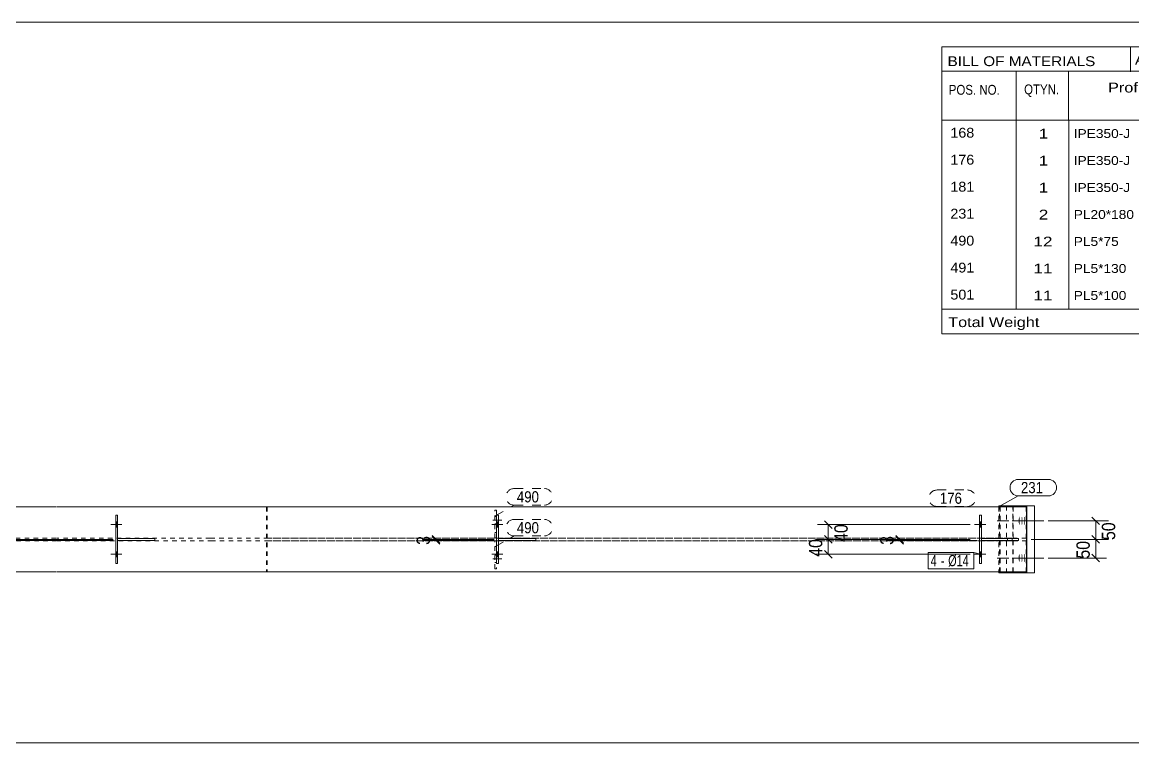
# Model space of a CAD drawing. Header units: millimetres. Extents: x 2 to 825, y 1 to 579.
# Drawn here: x 433.7 to 682.8, y 417.4 to 579 of the extents above; entities that cross this region are included whole.
import ezdxf

# ---------------------------------------------------------------- set-up
doc = ezdxf.new("R2010")
doc.units = ezdxf.units.MM
for name, pattern in [('XKITLINE00', [0]), ('XKITLINE01', [4, 1, -1, 1, -1]), ('XKITLINE02', [4, 2, -2])]:
    doc.linetypes.add(name, pattern=pattern)
for name, color, linetype, lineweight in [('Bolt', 3, 'Continuous', 0), ('BoltMark', 7, 'Continuous', 0), ('Dimensions', 7, 'Continuous', 0), ('DrawingSheet', 5, 'Continuous', 0), ('OtherObjectType', 7, 'Continuous', 0), ('Part', 2, 'Continuous', 0), ('PartMark', 7, 'Continuous', 0)]:
    doc.layers.add(name, color=color, linetype=linetype, lineweight=lineweight)
doc.styles.add('ARIAL', font='ARIAL.TTF')
doc.styles.add('ARIAL_NARROW', font='ARIALN.TTF')

# ---------------------------------------------------------------- blocks, each defined once
blk = doc.blocks.new('*A80')
at = {"layer": 'Bolt'}
for points in [[(657.42, 467.14), (657.42, 467.1), (657.42, 467.05), (657.42, 467.01), (657.42, 466.96), (657.42, 466.92), (657.41, 466.88), (657.41, 466.84), (657.41, 466.79), (657.41, 466.75), (657.41, 466.72), (657.4, 466.68), (657.4, 466.64), (657.4, 466.61), (657.39, 466.57), (657.39, 466.54), (657.39, 466.51), (657.38, 466.48), (657.38, 466.45), (657.38, 466.42), (657.37, 466.4), (657.37, 466.38), (657.36, 466.36), (657.36, 466.34), (657.36, 466.32), (657.35, 466.31), (657.35, 466.3), (657.34, 466.29), (657.34, 466.28), (657.33, 466.27), (657.33, 466.27), (657.32, 466.27), (657.32, 466.27), (657.31, 466.27), (657.31, 466.28), (657.3, 466.29), (657.3, 466.3), (657.3, 466.31), (657.29, 466.32), (657.29, 466.34), (657.28, 466.36), (657.28, 466.38), (657.27, 466.4), (657.27, 466.42), (657.27, 466.45), (657.26, 466.48), (657.26, 466.51), (657.26, 466.54), (657.25, 466.57), (657.25, 466.61), (657.25, 466.64), (657.24, 466.68), (657.24, 466.72), (657.24, 466.75), (657.24, 466.79), (657.23, 466.84), (657.23, 466.88), (657.23, 466.92), (657.23, 466.96), (657.23, 467.01), (657.23, 467.05), (657.23, 467.1), (657.23, 467.14), (657.23, 467.19), (657.23, 467.23), (657.23, 467.28), (657.23, 467.32), (657.23, 467.37), (657.23, 467.41), (657.23, 467.45), (657.23, 467.5), (657.23, 467.54), (657.24, 467.58), (657.24, 467.62), (657.24, 467.66), (657.24, 467.7), (657.25, 467.73), (657.25, 467.77), (657.25, 467.8), (657.26, 467.83), (657.26, 467.87), (657.26, 467.9), (657.27, 467.92), (657.27, 467.95), (657.27, 467.97), (657.28, 468), (657.28, 468.02), (657.29, 468.03), (657.29, 468.05), (657.3, 468.06), (657.3, 468.08), (657.3, 468.09), (657.31, 468.09), (657.31, 468.1), (657.32, 468.1), (657.32, 468.1), (657.33, 468.1), (657.33, 468.1), (657.34, 468.09), (657.34, 468.09), (657.35, 468.08), (657.35, 468.06), (657.36, 468.05), (657.36, 468.03), (657.36, 468.02), (657.37, 468), (657.37, 467.97), (657.38, 467.95), (657.38, 467.92), (657.38, 467.9), (657.39, 467.87), (657.39, 467.83), (657.39, 467.8), (657.4, 467.77), (657.4, 467.73), (657.4, 467.7), (657.41, 467.66), (657.41, 467.62), (657.41, 467.58), (657.41, 467.54), (657.41, 467.5), (657.42, 467.45), (657.42, 467.41), (657.42, 467.37), (657.42, 467.32), (657.42, 467.28), (657.42, 467.23), (657.42, 467.19)], [(658.03, 467.14), (658.03, 467.1), (658.03, 467.05), (658.03, 467.01), (658.03, 466.96), (658.03, 466.92), (658.03, 466.88), (658.02, 466.84), (658.02, 466.79), (658.02, 466.75), (658.02, 466.72), (658.02, 466.68), (658.01, 466.64), (658.01, 466.61), (658.01, 466.57), (658, 466.54), (658, 466.51), (658, 466.48), (657.99, 466.45), (657.99, 466.42), (657.98, 466.4), (657.98, 466.38), (657.98, 466.36), (657.97, 466.34), (657.97, 466.32), (657.96, 466.31), (657.96, 466.3), (657.95, 466.29), (657.95, 466.28), (657.94, 466.27), (657.94, 466.27), (657.94, 466.27), (657.93, 466.27), (657.93, 466.27), (657.92, 466.28), (657.92, 466.29), (657.91, 466.3), (657.91, 466.31), (657.9, 466.32), (657.9, 466.34), (657.89, 466.36), (657.89, 466.38), (657.89, 466.4), (657.88, 466.42), (657.88, 466.45), (657.87, 466.48), (657.87, 466.51), (657.87, 466.54), (657.86, 466.57), (657.86, 466.61), (657.86, 466.64), (657.86, 466.68), (657.85, 466.72), (657.85, 466.75), (657.85, 466.79), (657.85, 466.84), (657.84, 466.88), (657.84, 466.92), (657.84, 466.96), (657.84, 467.01), (657.84, 467.05), (657.84, 467.1), (657.84, 467.14), (657.84, 467.19), (657.84, 467.23), (657.84, 467.28), (657.84, 467.32), (657.84, 467.37), (657.84, 467.41), (657.84, 467.45), (657.84, 467.5), (657.85, 467.54), (657.85, 467.58), (657.85, 467.62), (657.85, 467.66), (657.86, 467.7), (657.86, 467.73), (657.86, 467.77), (657.86, 467.8), (657.87, 467.83), (657.87, 467.87), (657.87, 467.9), (657.88, 467.92), (657.88, 467.95), (657.89, 467.97), (657.89, 468), (657.89, 468.02), (657.9, 468.03), (657.9, 468.05), (657.91, 468.06), (657.91, 468.08), (657.92, 468.09), (657.92, 468.09), (657.93, 468.1), (657.93, 468.1), (657.94, 468.1), (657.94, 468.1), (657.94, 468.1), (657.95, 468.09), (657.95, 468.09), (657.96, 468.08), (657.96, 468.06), (657.97, 468.05), (657.97, 468.03), (657.98, 468.02), (657.98, 468), (657.98, 467.97), (657.99, 467.95), (657.99, 467.92), (658, 467.9), (658, 467.87), (658, 467.83), (658.01, 467.8), (658.01, 467.77), (658.01, 467.73), (658.02, 467.7), (658.02, 467.66), (658.02, 467.62), (658.02, 467.58), (658.02, 467.54), (658.03, 467.5), (658.03, 467.45), (658.03, 467.41), (658.03, 467.37), (658.03, 467.32), (658.03, 467.28), (658.03, 467.23), (658.03, 467.19)], [(658.64, 467.14), (658.64, 467.1), (658.64, 467.05), (658.64, 467.01), (658.64, 466.96), (658.64, 466.92), (658.64, 466.88), (658.64, 466.84), (658.63, 466.79), (658.63, 466.75), (658.63, 466.72), (658.63, 466.68), (658.62, 466.64), (658.62, 466.61), (658.62, 466.57), (658.62, 466.54), (658.61, 466.51), (658.61, 466.48), (658.6, 466.45), (658.6, 466.42), (658.6, 466.4), (658.59, 466.38), (658.59, 466.36), (658.58, 466.34), (658.58, 466.32), (658.58, 466.31), (658.57, 466.3), (658.57, 466.29), (658.56, 466.28), (658.56, 466.27), (658.55, 466.27), (658.55, 466.27), (658.54, 466.27), (658.54, 466.27), (658.53, 466.28), (658.53, 466.29), (658.52, 466.3), (658.52, 466.31), (658.51, 466.32), (658.51, 466.34), (658.51, 466.36), (658.5, 466.38), (658.5, 466.4), (658.49, 466.42), (658.49, 466.45), (658.49, 466.48), (658.48, 466.51), (658.48, 466.54), (658.48, 466.57), (658.47, 466.61), (658.47, 466.64), (658.47, 466.68), (658.46, 466.72), (658.46, 466.75), (658.46, 466.79), (658.46, 466.84), (658.46, 466.88), (658.46, 466.92), (658.45, 466.96), (658.45, 467.01), (658.45, 467.05), (658.45, 467.1), (658.45, 467.14), (658.45, 467.19), (658.45, 467.23), (658.45, 467.28), (658.45, 467.32), (658.45, 467.37), (658.45, 467.41), (658.46, 467.45), (658.46, 467.5), (658.46, 467.54), (658.46, 467.58), (658.46, 467.62), (658.46, 467.66), (658.47, 467.7), (658.47, 467.73), (658.47, 467.77), (658.48, 467.8), (658.48, 467.83), (658.48, 467.87), (658.49, 467.9), (658.49, 467.92), (658.49, 467.95), (658.5, 467.97), (658.5, 468), (658.51, 468.02), (658.51, 468.03), (658.51, 468.05), (658.52, 468.06), (658.52, 468.08), (658.53, 468.09), (658.53, 468.09), (658.54, 468.1), (658.54, 468.1), (658.55, 468.1), (658.55, 468.1), (658.56, 468.1), (658.56, 468.09), (658.57, 468.09), (658.57, 468.08), (658.58, 468.06), (658.58, 468.05), (658.58, 468.03), (658.59, 468.02), (658.59, 468), (658.6, 467.97), (658.6, 467.95), (658.6, 467.92), (658.61, 467.9), (658.61, 467.87), (658.62, 467.83), (658.62, 467.8), (658.62, 467.77), (658.62, 467.73), (658.63, 467.7), (658.63, 467.66), (658.63, 467.62), (658.63, 467.58), (658.64, 467.54), (658.64, 467.5), (658.64, 467.45), (658.64, 467.41), (658.64, 467.37), (658.64, 467.32), (658.64, 467.28), (658.64, 467.23), (658.64, 467.19)], [(657.42, 458.81), (657.42, 458.76), (657.42, 458.72), (657.42, 458.67), (657.42, 458.63), (657.42, 458.59), (657.41, 458.54), (657.41, 458.5), (657.41, 458.46), (657.41, 458.42), (657.41, 458.38), (657.4, 458.34), (657.4, 458.31), (657.4, 458.27), (657.39, 458.24), (657.39, 458.21), (657.39, 458.17), (657.38, 458.14), (657.38, 458.12), (657.38, 458.09), (657.37, 458.07), (657.37, 458.04), (657.36, 458.02), (657.36, 458.01), (657.36, 457.99), (657.35, 457.98), (657.35, 457.96), (657.34, 457.95), (657.34, 457.95), (657.33, 457.94), (657.33, 457.94), (657.32, 457.94), (657.32, 457.94), (657.31, 457.94), (657.31, 457.95), (657.3, 457.95), (657.3, 457.96), (657.3, 457.98), (657.29, 457.99), (657.29, 458.01), (657.28, 458.02), (657.28, 458.04), (657.27, 458.07), (657.27, 458.09), (657.27, 458.12), (657.26, 458.14), (657.26, 458.17), (657.26, 458.21), (657.25, 458.24), (657.25, 458.27), (657.25, 458.31), (657.24, 458.34), (657.24, 458.38), (657.24, 458.42), (657.24, 458.46), (657.23, 458.5), (657.23, 458.54), (657.23, 458.59), (657.23, 458.63), (657.23, 458.67), (657.23, 458.72), (657.23, 458.76), (657.23, 458.81), (657.23, 458.85), (657.23, 458.9), (657.23, 458.94), (657.23, 458.99), (657.23, 459.03), (657.23, 459.08), (657.23, 459.12), (657.23, 459.16), (657.23, 459.2), (657.24, 459.25), (657.24, 459.29), (657.24, 459.32), (657.24, 459.36), (657.25, 459.4), (657.25, 459.43), (657.25, 459.47), (657.26, 459.5), (657.26, 459.53), (657.26, 459.56), (657.27, 459.59), (657.27, 459.62), (657.27, 459.64), (657.28, 459.66), (657.28, 459.68), (657.29, 459.7), (657.29, 459.72), (657.3, 459.73), (657.3, 459.74), (657.3, 459.75), (657.31, 459.76), (657.31, 459.77), (657.32, 459.77), (657.32, 459.77), (657.33, 459.77), (657.33, 459.77), (657.34, 459.76), (657.34, 459.75), (657.35, 459.74), (657.35, 459.73), (657.36, 459.72), (657.36, 459.7), (657.36, 459.68), (657.37, 459.66), (657.37, 459.64), (657.38, 459.62), (657.38, 459.59), (657.38, 459.56), (657.39, 459.53), (657.39, 459.5), (657.39, 459.47), (657.4, 459.43), (657.4, 459.4), (657.4, 459.36), (657.41, 459.32), (657.41, 459.29), (657.41, 459.25), (657.41, 459.2), (657.41, 459.16), (657.42, 459.12), (657.42, 459.08), (657.42, 459.03), (657.42, 458.99), (657.42, 458.94), (657.42, 458.9), (657.42, 458.85)], [(658.03, 458.81), (658.03, 458.76), (658.03, 458.72), (658.03, 458.67), (658.03, 458.63), (658.03, 458.59), (658.03, 458.54), (658.02, 458.5), (658.02, 458.46), (658.02, 458.42), (658.02, 458.38), (658.02, 458.34), (658.01, 458.31), (658.01, 458.27), (658.01, 458.24), (658, 458.21), (658, 458.17), (658, 458.14), (657.99, 458.12), (657.99, 458.09), (657.98, 458.07), (657.98, 458.04), (657.98, 458.02), (657.97, 458.01), (657.97, 457.99), (657.96, 457.98), (657.96, 457.96), (657.95, 457.95), (657.95, 457.95), (657.94, 457.94), (657.94, 457.94), (657.94, 457.94), (657.93, 457.94), (657.93, 457.94), (657.92, 457.95), (657.92, 457.95), (657.91, 457.96), (657.91, 457.98), (657.9, 457.99), (657.9, 458.01), (657.89, 458.02), (657.89, 458.04), (657.89, 458.07), (657.88, 458.09), (657.88, 458.12), (657.87, 458.14), (657.87, 458.17), (657.87, 458.21), (657.86, 458.24), (657.86, 458.27), (657.86, 458.31), (657.86, 458.34), (657.85, 458.38), (657.85, 458.42), (657.85, 458.46), (657.85, 458.5), (657.84, 458.54), (657.84, 458.59), (657.84, 458.63), (657.84, 458.67), (657.84, 458.72), (657.84, 458.76), (657.84, 458.81), (657.84, 458.85), (657.84, 458.9), (657.84, 458.94), (657.84, 458.99), (657.84, 459.03), (657.84, 459.08), (657.84, 459.12), (657.84, 459.16), (657.85, 459.2), (657.85, 459.25), (657.85, 459.29), (657.85, 459.32), (657.86, 459.36), (657.86, 459.4), (657.86, 459.43), (657.86, 459.47), (657.87, 459.5), (657.87, 459.53), (657.87, 459.56), (657.88, 459.59), (657.88, 459.62), (657.89, 459.64), (657.89, 459.66), (657.89, 459.68), (657.9, 459.7), (657.9, 459.72), (657.91, 459.73), (657.91, 459.74), (657.92, 459.75), (657.92, 459.76), (657.93, 459.77), (657.93, 459.77), (657.94, 459.77), (657.94, 459.77), (657.94, 459.77), (657.95, 459.76), (657.95, 459.75), (657.96, 459.74), (657.96, 459.73), (657.97, 459.72), (657.97, 459.7), (657.98, 459.68), (657.98, 459.66), (657.98, 459.64), (657.99, 459.62), (657.99, 459.59), (658, 459.56), (658, 459.53), (658, 459.5), (658.01, 459.47), (658.01, 459.43), (658.01, 459.4), (658.02, 459.36), (658.02, 459.32), (658.02, 459.29), (658.02, 459.25), (658.02, 459.2), (658.03, 459.16), (658.03, 459.12), (658.03, 459.08), (658.03, 459.03), (658.03, 458.99), (658.03, 458.94), (658.03, 458.9), (658.03, 458.85)], [(658.64, 458.81), (658.64, 458.76), (658.64, 458.72), (658.64, 458.67), (658.64, 458.63), (658.64, 458.59), (658.64, 458.54), (658.64, 458.5), (658.63, 458.46), (658.63, 458.42), (658.63, 458.38), (658.63, 458.34), (658.62, 458.31), (658.62, 458.27), (658.62, 458.24), (658.62, 458.21), (658.61, 458.17), (658.61, 458.14), (658.6, 458.12), (658.6, 458.09), (658.6, 458.07), (658.59, 458.04), (658.59, 458.02), (658.58, 458.01), (658.58, 457.99), (658.58, 457.98), (658.57, 457.96), (658.57, 457.95), (658.56, 457.95), (658.56, 457.94), (658.55, 457.94), (658.55, 457.94), (658.54, 457.94), (658.54, 457.94), (658.53, 457.95), (658.53, 457.95), (658.52, 457.96), (658.52, 457.98), (658.51, 457.99), (658.51, 458.01), (658.51, 458.02), (658.5, 458.04), (658.5, 458.07), (658.49, 458.09), (658.49, 458.12), (658.49, 458.14), (658.48, 458.17), (658.48, 458.21), (658.48, 458.24), (658.47, 458.27), (658.47, 458.31), (658.47, 458.34), (658.46, 458.38), (658.46, 458.42), (658.46, 458.46), (658.46, 458.5), (658.46, 458.54), (658.46, 458.59), (658.45, 458.63), (658.45, 458.67), (658.45, 458.72), (658.45, 458.76), (658.45, 458.81), (658.45, 458.85), (658.45, 458.9), (658.45, 458.94), (658.45, 458.99), (658.45, 459.03), (658.45, 459.08), (658.46, 459.12), (658.46, 459.16), (658.46, 459.2), (658.46, 459.25), (658.46, 459.29), (658.46, 459.32), (658.47, 459.36), (658.47, 459.4), (658.47, 459.43), (658.48, 459.47), (658.48, 459.5), (658.48, 459.53), (658.49, 459.56), (658.49, 459.59), (658.49, 459.62), (658.5, 459.64), (658.5, 459.66), (658.51, 459.68), (658.51, 459.7), (658.51, 459.72), (658.52, 459.73), (658.52, 459.74), (658.53, 459.75), (658.53, 459.76), (658.54, 459.77), (658.54, 459.77), (658.55, 459.77), (658.55, 459.77), (658.56, 459.77), (658.56, 459.76), (658.57, 459.75), (658.57, 459.74), (658.58, 459.73), (658.58, 459.72), (658.58, 459.7), (658.59, 459.68), (658.59, 459.66), (658.6, 459.64), (658.6, 459.62), (658.6, 459.59), (658.61, 459.56), (658.61, 459.53), (658.62, 459.5), (658.62, 459.47), (658.62, 459.43), (658.62, 459.4), (658.63, 459.36), (658.63, 459.32), (658.63, 459.29), (658.63, 459.25), (658.64, 459.2), (658.64, 459.16), (658.64, 459.12), (658.64, 459.08), (658.64, 459.03), (658.64, 458.99), (658.64, 458.94), (658.64, 458.9), (658.64, 458.85)]]:
    blk.add_hatch(color=3, dxfattribs=at).paths.add_polyline_path(points, flags=17)
at = {"layer": 'Bolt', "color": 3, "linetype": 'XKITLINE02', "lineweight": 0}
for p, q in [((657.75, 467.19), (652.36, 467.19)), ((658.36, 467.19), (652.97, 467.19)), ((658.97, 467.19), (653.58, 467.19)), ((657.75, 458.85), (652.36, 458.85)), ((658.36, 458.85), (652.97, 458.85)), ((658.97, 458.85), (653.58, 458.85))]:
    blk.add_line(p, q, dxfattribs=at)
at = {"layer": 'Bolt', "color": 3, "linetype": 'XKITLINE00', "lineweight": 0}
for p, q in [((661.59, 467.19), (656.2, 467.19)), ((662.2, 467.19), (656.82, 467.19)), ((662.82, 467.19), (657.43, 467.19)), ((661.59, 458.85), (656.2, 458.85)), ((662.2, 458.85), (656.82, 458.85)), ((662.82, 458.85), (657.43, 458.85))]:
    blk.add_line(p, q, dxfattribs=at)
blk = doc.blocks.new('*A82')
at = {"layer": 'Part', "color": 2, "linetype": 'XKITLINE00', "lineweight": 0}
for p, q in [((441.25, 470.31), (406.41, 470.31)), ((475.91, 470.31), (441.35, 470.31)), ((658.98, 470.31), (476.01, 470.31)), ((658.98, 455.73), (658.98, 470.31)), ((441.25, 455.73), (406.41, 455.73)), ((475.91, 455.73), (441.35, 455.73)), ((658.98, 455.73), (476.01, 455.73))]:
    blk.add_line(p, q, dxfattribs=at)
at = {"layer": 'Part', "color": 7, "linetype": 'XKITLINE01', "lineweight": 0}
for p, q in [((655.91, 455.73), (655.91, 470.31)), ((656, 470.31), (656, 463.31)), ((658.89, 463.31), (658.89, 470.31)), ((441.25, 463.31), (406.41, 463.31)), ((406.41, 462.73), (441.25, 462.73)), ((475.91, 463.31), (441.35, 463.31)), ((441.35, 462.73), (475.91, 462.73)), ((658.89, 463.31), (476.01, 463.31)), ((476.01, 462.73), (658.89, 462.73)), ((656, 455.73), (656, 462.73)), ((658.89, 455.73), (658.89, 462.73))]:
    blk.add_line(p, q, dxfattribs=at)
blk = doc.blocks.new('*A99')
at = {"layer": 'Part', "color": 2, "linetype": 'XKITLINE00', "lineweight": 0}
for p, q in [((540.11, 457.6), (540.11, 468.44)), ((540.11, 468.44), (540.53, 468.44)), ((540.53, 468.44), (540.53, 457.6)), ((540.53, 457.6), (540.11, 457.6))]:
    blk.add_line(p, q, dxfattribs=at)
blk = doc.blocks.new('*A100')
at = {"layer": 'Part', "color": 2, "linetype": 'XKITLINE00', "lineweight": 0}
for p, q in [((540.53, 463.23), (548.86, 463.23)), ((548.86, 462.81), (540.53, 462.81)), ((548.86, 462.81), (548.86, 463.23))]:
    blk.add_line(p, q, dxfattribs=at)
at = {"layer": 'Part', "color": 7, "linetype": 'XKITLINE01', "lineweight": 0}
blk.add_line((540.53, 462.81), (540.53, 463.23), dxfattribs=at)
blk.add_line((540.53, 462.81), (540.53, 463.23), dxfattribs=at)
blk = doc.blocks.new('*A101')
at = {"layer": 'Part', "color": 2, "linetype": 'XKITLINE00', "lineweight": 0}
for p, q in [((454.66, 457.6), (454.66, 468.44)), ((454.66, 468.44), (455.08, 468.44)), ((455.08, 468.44), (455.08, 457.6)), ((455.08, 457.6), (454.66, 457.6))]:
    blk.add_line(p, q, dxfattribs=at)
blk = doc.blocks.new('*A102')
at = {"layer": 'Part', "color": 2, "linetype": 'XKITLINE00', "lineweight": 0}
for p, q in [((455.08, 463.23), (463.41, 463.23)), ((463.41, 462.81), (455.08, 462.81)), ((463.41, 462.81), (463.41, 463.23))]:
    blk.add_line(p, q, dxfattribs=at)
at = {"layer": 'Part', "color": 7, "linetype": 'XKITLINE01', "lineweight": 0}
blk.add_line((455.08, 462.81), (455.08, 463.23), dxfattribs=at)
blk.add_line((455.08, 462.81), (455.08, 463.23), dxfattribs=at)
blk = doc.blocks.new('*A105')
at = {"layer": 'Part', "color": 2, "linetype": 'XKITLINE00', "lineweight": 0}
for p, q in [((648.44, 457.6), (648.44, 468.44)), ((648.44, 468.44), (648.86, 468.44)), ((648.86, 468.44), (648.86, 457.6)), ((648.86, 457.6), (648.44, 457.6))]:
    blk.add_line(p, q, dxfattribs=at)
blk = doc.blocks.new('*A106')
at = {"layer": 'Part', "color": 2, "linetype": 'XKITLINE00', "lineweight": 0}
for p, q in [((648.86, 463.23), (657.19, 463.23)), ((657.19, 462.81), (648.86, 462.81)), ((657.19, 462.81), (657.19, 463.23))]:
    blk.add_line(p, q, dxfattribs=at)
at = {"layer": 'Part', "color": 7, "linetype": 'XKITLINE01', "lineweight": 0}
blk.add_line((648.86, 462.81), (648.86, 463.23), dxfattribs=at)
blk.add_line((648.86, 462.81), (648.86, 463.23), dxfattribs=at)
blk = doc.blocks.new('*A107')
at = {"layer": 'Part', "color": 7, "linetype": 'XKITLINE01', "lineweight": 0}
for p, q in [((539.69, 463.35), (539.69, 469.6)), ((539.69, 469.6), (540.11, 469.6)), ((540.11, 469.6), (540.11, 463.35)), ((539.69, 464.6), (540.11, 464.6)), ((540.11, 463.35), (539.69, 463.35))]:
    blk.add_line(p, q, dxfattribs=at)
blk = doc.blocks.new('*A108')
at = {"layer": 'Part', "color": 7, "linetype": 'XKITLINE01', "lineweight": 0}
for p, q in [((539.69, 456.44), (539.69, 462.69)), ((539.69, 462.69), (540.11, 462.69)), ((539.69, 461.44), (540.11, 461.44)), ((540.11, 462.69), (540.11, 456.44)), ((540.11, 456.44), (539.69, 456.44))]:
    blk.add_line(p, q, dxfattribs=at)
blk = doc.blocks.new('*A117')
at = {"layer": 'Part', "color": 2, "linetype": 'XKITLINE00', "lineweight": 0}
for p, q in [((652.78, 470.52), (652.78, 470.31)), ((659.07, 470.52), (652.78, 470.52)), ((659.07, 455.52), (659.07, 470.52)), ((659.07, 470.52), (660.73, 470.52)), ((660.73, 470.52), (660.73, 455.52)), ((652.78, 455.52), (652.78, 455.73)), ((660.73, 455.52), (652.78, 455.52))]:
    blk.add_line(p, q, dxfattribs=at)
at = {"layer": 'Part', "color": 7, "linetype": 'XKITLINE01', "lineweight": 0}
for p, q in [((652.78, 470.31), (652.78, 455.73)), ((654.44, 455.52), (654.44, 470.52))]:
    blk.add_line(p, q, dxfattribs=at)
blk = doc.blocks.new('*A118')
at = {"layer": 'Part', "color": 7, "linetype": 'XKITLINE01', "lineweight": 0}
for p, q in [((488.51, 470.31), (653.03, 470.31)), ((488.51, 470.31), (488.51, 455.73)), ((488.66, 470.31), (488.66, 455.73)), ((652.94, 455.73), (652.94, 470.31)), ((653.03, 470.31), (653.03, 463.31)), ((488.66, 463.31), (655.78, 463.31)), ((655.78, 462.73), (488.66, 462.73)), ((653.03, 462.73), (653.03, 455.73)), ((654.69, 462.73), (654.69, 463.31)), ((655.78, 463.31), (655.78, 462.73)), ((653.03, 455.73), (488.51, 455.73))]:
    blk.add_line(p, q, dxfattribs=at)
blk = doc.blocks.new('*A130')
at = {"layer": 'Bolt'}
for points in [[(540.11, 466.94), (540.53, 466.94), (540.53, 465.77), (540.11, 465.77)], [(540.11, 466.94), (540.53, 466.94), (540.53, 465.77), (540.11, 465.77)], [(540.11, 460.27), (540.53, 460.27), (540.53, 459.1), (540.11, 459.1)], [(540.11, 460.27), (540.53, 460.27), (540.53, 459.1), (540.11, 459.1)]]:
    blk.add_hatch(color=3, dxfattribs=at).paths.add_polyline_path(points, flags=17)
at = {"layer": 'Bolt', "color": 3, "linetype": 'XKITLINE00', "lineweight": 0}
for p, q in [((541.49, 466.35), (538.99, 466.35)), ((541.49, 466.35), (538.99, 466.35)), ((540.53, 466.94), (540.11, 466.94)), ((540.53, 466.94), (540.11, 466.94)), ((540.53, 465.77), (540.11, 465.77)), ((540.53, 465.77), (540.11, 465.77)), ((541.49, 459.69), (538.99, 459.69)), ((541.49, 459.69), (538.99, 459.69)), ((540.53, 460.27), (540.11, 460.27)), ((540.53, 460.27), (540.11, 460.27)), ((540.53, 459.1), (540.11, 459.1)), ((540.53, 459.1), (540.11, 459.1))]:
    blk.add_line(p, q, dxfattribs=at)
blk = doc.blocks.new('*A131')
at = {"layer": 'Bolt'}
for points in [[(454.66, 466.94), (455.08, 466.94), (455.08, 465.77), (454.66, 465.77)], [(454.66, 466.94), (455.08, 466.94), (455.08, 465.77), (454.66, 465.77)], [(454.66, 460.27), (455.08, 460.27), (455.08, 459.1), (454.66, 459.1)], [(454.66, 460.27), (455.08, 460.27), (455.08, 459.1), (454.66, 459.1)]]:
    blk.add_hatch(color=3, dxfattribs=at).paths.add_polyline_path(points, flags=17)
at = {"layer": 'Bolt', "color": 3, "linetype": 'XKITLINE00', "lineweight": 0}
for p, q in [((456.05, 466.35), (453.55, 466.35)), ((456.05, 466.35), (453.55, 466.35)), ((455.08, 466.94), (454.66, 466.94)), ((455.08, 466.94), (454.66, 466.94)), ((455.08, 465.77), (454.66, 465.77)), ((455.08, 465.77), (454.66, 465.77)), ((456.05, 459.69), (453.55, 459.69)), ((456.05, 459.69), (453.55, 459.69)), ((455.08, 460.27), (454.66, 460.27)), ((455.08, 460.27), (454.66, 460.27)), ((455.08, 459.1), (454.66, 459.1)), ((455.08, 459.1), (454.66, 459.1))]:
    blk.add_line(p, q, dxfattribs=at)
blk = doc.blocks.new('*A133')
at = {"layer": 'Bolt'}
for points in [[(648.44, 466.94), (648.86, 466.94), (648.86, 465.77), (648.44, 465.77)], [(648.44, 466.94), (648.86, 466.94), (648.86, 465.77), (648.44, 465.77)], [(648.44, 460.27), (648.86, 460.27), (648.86, 459.1), (648.44, 459.1)], [(648.44, 460.27), (648.86, 460.27), (648.86, 459.1), (648.44, 459.1)]]:
    blk.add_hatch(color=3, dxfattribs=at).paths.add_polyline_path(points, flags=17)
at = {"layer": 'Bolt', "color": 3, "linetype": 'XKITLINE00', "lineweight": 0}
for p, q in [((649.83, 466.35), (647.33, 466.35)), ((649.83, 466.35), (647.33, 466.35)), ((648.86, 466.94), (648.44, 466.94)), ((648.86, 466.94), (648.44, 466.94)), ((648.86, 465.77), (648.44, 465.77)), ((648.86, 465.77), (648.44, 465.77)), ((649.83, 459.69), (647.33, 459.69)), ((649.83, 459.69), (647.33, 459.69)), ((648.86, 460.27), (648.44, 460.27)), ((648.86, 460.27), (648.44, 460.27)), ((648.86, 459.1), (648.44, 459.1)), ((648.86, 459.1), (648.44, 459.1))]:
    blk.add_line(p, q, dxfattribs=at)
blk = doc.blocks.new('*A134')
at = {"layer": 'Bolt', "color": 3, "linetype": 'XKITLINE02', "lineweight": 0}
for p, q in [((541.24, 467.35), (538.74, 467.35)), ((540.11, 468.17), (539.69, 468.17)), ((540.11, 466.53), (539.69, 466.53))]:
    blk.add_line(p, q, dxfattribs=at)
blk = doc.blocks.new('*A135')
at = {"layer": 'Bolt', "color": 3, "linetype": 'XKITLINE02', "lineweight": 0}
for p, q in [((541.24, 458.69), (538.74, 458.69)), ((540.11, 459.51), (539.69, 459.51)), ((540.11, 457.87), (539.69, 457.87))]:
    blk.add_line(p, q, dxfattribs=at)
blk = doc.blocks.new('*A176')
at = {"layer": 'DrawingSheet', "color": 5, "linetype": 'XKITLINE00', "lineweight": 0}
blk.add_line((825, 579), (5, 579), dxfattribs=at)
blk = doc.blocks.new('*A182')
at = {"layer": 'OtherObjectType', "color": 7, "linetype": 'XKITLINE00', "lineweight": 0}
for p, q in [((639.98, 573.5), (815.98, 573.5)), ((639.98, 573.5), (639.98, 562.5)), ((682.26, 573.42), (682.26, 567.87)), ((740.85, 568), (740.85, 573.5)), ((783.43, 567.96), (783.43, 573.42)), ((815.98, 568), (815.98, 573.5)), ((639.98, 568), (815.98, 568)), ((656.64, 568), (656.64, 557)), ((700.12, 567.99), (700.13, 557)), ((767.43, 568), (767.43, 557)), ((798.42, 568), (798.42, 557)), ((815.98, 568), (815.98, 562.5)), ((668.4, 567.98), (668.4, 557.03)), ((717.78, 567.98), (717.78, 557)), ((740.85, 567.98), (740.85, 557)), ((639.98, 562.5), (639.98, 557)), ((767.45, 562.52), (798.45, 562.52)), ((783.28, 562.52), (783.28, 557)), ((815.98, 562.5), (815.98, 557)), ((639.98, 557), (815.98, 557)), ((639.98, 557), (639.98, 550.95)), ((656.63, 557), (656.63, 550.95)), ((668.44, 556.99), (668.44, 550.95)), ((700.12, 557), (700.11, 550.95)), ((717.79, 557), (717.79, 550.95)), ((740.87, 557), (740.87, 550.95)), ((767.44, 557), (767.44, 550.95)), ((783.33, 556.95), (783.33, 550.95)), ((798.43, 557), (798.43, 550.95)), ((815.98, 557), (815.98, 550.95)), ((639.98, 550.95), (639.98, 544.9)), ((656.63, 550.95), (656.63, 544.9)), ((668.44, 550.94), (668.44, 544.9)), ((700.12, 550.95), (700.11, 544.9)), ((717.79, 550.95), (717.79, 544.9)), ((740.87, 550.95), (740.87, 544.9)), ((767.44, 550.95), (767.44, 544.9)), ((783.33, 550.9), (783.33, 544.9)), ((798.43, 550.95), (798.43, 544.9)), ((815.98, 550.95), (815.98, 544.9)), ((639.98, 544.9), (639.98, 538.85)), ((656.63, 544.9), (656.63, 538.85)), ((668.44, 544.89), (668.44, 538.85)), ((700.12, 544.9), (700.11, 538.85)), ((717.79, 544.9), (717.79, 538.85)), ((740.87, 544.9), (740.87, 538.85)), ((767.44, 544.9), (767.44, 538.85)), ((783.33, 544.85), (783.33, 538.85)), ((798.43, 544.9), (798.43, 538.85)), ((815.98, 544.9), (815.98, 538.85)), ((639.98, 538.85), (639.98, 532.8)), ((656.63, 538.85), (656.63, 532.8)), ((668.44, 538.84), (668.44, 532.8)), ((700.12, 538.85), (700.11, 532.8)), ((717.79, 538.85), (717.79, 532.8)), ((740.87, 538.85), (740.87, 532.8)), ((767.44, 538.85), (767.44, 532.8)), ((783.33, 538.8), (783.33, 532.8)), ((798.43, 538.85), (798.43, 532.8)), ((815.98, 538.85), (815.98, 532.8)), ((639.98, 532.8), (639.98, 526.75)), ((656.63, 532.8), (656.63, 526.75)), ((668.44, 532.79), (668.44, 526.75)), ((700.12, 532.8), (700.11, 526.75)), ((717.79, 532.8), (717.79, 526.75)), ((740.87, 532.8), (740.87, 526.75)), ((767.44, 532.8), (767.44, 526.75)), ((783.33, 532.75), (783.33, 526.75)), ((798.43, 532.8), (798.43, 526.75)), ((815.98, 532.8), (815.98, 526.75)), ((639.98, 526.75), (639.98, 520.7)), ((656.63, 526.75), (656.63, 520.7)), ((668.44, 526.74), (668.44, 520.7)), ((700.12, 526.75), (700.11, 520.7)), ((717.79, 526.75), (717.79, 520.7)), ((740.87, 526.75), (740.87, 520.7)), ((767.44, 526.75), (767.44, 520.7)), ((783.33, 526.7), (783.33, 520.7)), ((798.43, 526.75), (798.43, 520.7)), ((815.98, 526.75), (815.98, 520.7)), ((639.98, 520.7), (639.98, 514.65)), ((656.63, 520.7), (656.63, 514.65)), ((668.44, 520.69), (668.44, 514.65)), ((700.12, 520.7), (700.11, 514.65)), ((717.79, 520.7), (717.79, 514.65)), ((740.87, 520.7), (740.87, 514.65)), ((767.44, 520.7), (767.44, 514.65)), ((798.43, 520.7), (798.43, 514.65)), ((815.98, 520.7), (815.98, 514.65)), ((783.33, 520.65), (783.33, 514.65)), ((639.98, 514.65), (815.98, 514.65)), ((639.98, 514.65), (639.98, 509.15)), ((767.44, 514.65), (767.44, 509.15)), ((815.98, 514.65), (815.98, 509.15)), ((639.98, 509.15), (815.98, 509.15))]:
    blk.add_line(p, q, dxfattribs=at)
at = {"layer": 'OtherObjectType', "color": 7, "style": 'ARIAL_NARROW'}
for s, height, width, p in [('BILL OF MATERIALS', 2.2, 1.36, (641.25, 569.16)), ('ASSEMBLY POS.', 2.2, 1.36, (683.3, 569.5)), ('2-R19', 2.2, 1.525501, (716.23, 569.46)), ('No. Required', 2.2, 1.36, (742.39, 569.72)), ('1', 2.2, 1.525501, (767.75, 569.72)), ('POS. NO.', 2.2, 1.02, (784.63, 569.79)), ('168', 2.2, 1.270501, (800.4, 569.69)), ('Profile', 2.2, 1.445, (677.26, 563.25)), ('LENGTH', 2.2, 1.275, (701.54, 564.49)), ('Material', 2.2, 1.445, (722.81, 564.41)), ('UNIT', 2.2, 1.445, (748.52, 564.4)), ('weight  (kg)', 1.98, 1.19, (775.11, 564.39)), ('POS. NO.', 2.2, 1.02, (641.53, 562.74)), ('QTYN.', 2.2, 1.02, (658.42, 562.84)), ('(mm)', 2.2, 1.275, (704.26, 560.86)), ('NOTE', 2.2, 1.445, (802.44, 561.99)), ('weight kg/m', 1.98, 1.19, (745.69, 560.4)), ('QTY.', 1.98, 1.19, (771.68, 559.03)), ('TOTAL', 1.98, 1.19, (785.9, 558.91)), ('168', 2.2, 1.270501, (641.89, 553.12)), ('1', 2.2, 1.525501, (661.71, 552.91)), ('IPE350-J', 1.98, 1.355501, (669.56, 553.04)), ('13527.3', 2.2, 1.355501, (701.59, 553.01)), ('S235JR', 2.2, 1.355501, (719.81, 553.05)), ('49.40', 2.2, 1.525501, (742.62, 552.99)), ('668.25', 2.2, 1.525501, (768.57, 553.07)), ('668.25', 2.2, 1.525501, (784.08, 552.94)), ('176', 2.2, 1.270501, (641.89, 547.07)), ('1', 2.2, 1.525501, (661.71, 546.86)), ('IPE350-J', 1.98, 1.355501, (669.56, 546.99)), ('2000.0', 2.2, 1.355501, (701.59, 546.96)), ('S235JR', 2.2, 1.355501, (719.81, 547)), ('49.40', 2.2, 1.525501, (742.62, 546.94)), ('98.80', 2.2, 1.525501, (768.57, 547.02)), ('98.80', 2.2, 1.525501, (784.08, 546.89)), ('181', 2.2, 1.270501, (641.89, 541.02)), ('2000.0', 2.2, 1.355501, (701.59, 540.91)), ('S235JR', 2.2, 1.355501, (719.81, 540.95)), ('49.40', 2.2, 1.525501, (742.62, 540.89)), ('98.80', 2.2, 1.525501, (768.57, 540.97)), ('1', 2.2, 1.525501, (661.71, 540.81)), ('IPE350-J', 1.98, 1.355501, (669.56, 540.94)), ('98.80', 2.2, 1.525501, (784.08, 540.84)), ('231', 2.2, 1.270501, (641.89, 534.97)), ('2', 2.2, 1.525501, (661.71, 534.76)), ('PL20*180', 1.98, 1.355501, (669.56, 534.89)), ('720.0', 2.2, 1.355501, (701.59, 534.86)), ('S235JR', 2.2, 1.355501, (719.81, 534.9)), ('20.35', 2.2, 1.525501, (742.62, 534.84)), ('20.35', 2.2, 1.525501, (768.57, 534.92)), ('40.69', 2.2, 1.525501, (784.08, 534.79)), ('490', 2.2, 1.270501, (641.89, 528.92)), ('12', 2.2, 1.525501, (660.51, 528.71)), ('PL5*75', 1.98, 1.355501, (669.56, 528.84)), ('75.0', 2.2, 1.355501, (701.59, 528.81)), ('S235JR', 2.2, 1.355501, (719.81, 528.85)), ('0.22', 2.2, 1.525501, (742.62, 528.79)), ('0.22', 2.2, 1.525501, (768.57, 528.87)), ('2.60', 2.2, 1.525501, (784.08, 528.74)), ('491', 2.2, 1.270501, (641.89, 522.87)), ('11', 2.2, 1.525501, (660.51, 522.66)), ('PL5*130', 1.98, 1.355501, (669.56, 522.79)), ('180.0', 2.2, 1.355501, (701.59, 522.76)), ('S235JR', 2.2, 1.355501, (719.81, 522.8)), ('0.92', 2.2, 1.525501, (742.62, 522.74)), ('0.92', 2.2, 1.525501, (768.57, 522.82)), ('10.10', 2.2, 1.525501, (784.08, 522.69)), ('501', 2.2, 1.270501, (641.89, 516.82)), ('11', 2.2, 1.525501, (660.51, 516.61)), ('PL5*100', 1.98, 1.355501, (669.56, 516.74)), ('100.0', 2.2, 1.355501, (701.59, 516.71)), ('S235JR', 2.2, 1.355501, (719.81, 516.75)), ('0.20', 2.2, 1.525501, (742.62, 516.69)), ('0.20', 2.2, 1.525501, (768.57, 516.77)), ('2.16', 2.2, 1.525501, (784.08, 516.64)), ('(kg)', 1.98, 1.19, (792.4, 511.16)), ('Total Weight', 2.2, 1.445, (641.4, 510.64)), ('921.1', 2.2, 1.525501, (768.52, 510.79))]:
    blk.add_text(s, height=height, dxfattribs=dict(at, width=width)).set_placement(p)
blk = doc.blocks.new('*A184')
at = {"layer": 'Dimensions', "color": 7, "linetype": 'XKITLINE00', "lineweight": 0}
blk.add_line((25.21, 417.42), (753.48, 417.42), dxfattribs=at)
blk = doc.blocks.new('*A281')
at = {"layer": 'Dimensions', "color": 7, "linetype": 'XKITLINE00', "lineweight": 0}
for p, q in [((673.65, 463.87), (675.34, 462.17)), ((659.98, 463.02), (676.9, 463.02)), ((674.5, 458.85), (674.5, 463.02)), ((663.82, 458.85), (676.9, 458.85)), ((673.65, 459.7), (675.34, 458))]:
    blk.add_line(p, q, dxfattribs=at)
at = {"layer": 'Dimensions', "color": 3}
for p in [(674.5, 463.02), (674.5, 458.85)]:
    blk.add_point(p, dxfattribs=at)
at = {"layer": 'Dimensions', "color": 3, "style": 'ARIAL', "width": 0.85}
blk.add_text('50', height=3, rotation=90.0002, dxfattribs=at).set_placement((673.15, 458.71))
blk = doc.blocks.new('*A282')
at = {"layer": 'Dimensions', "color": 7, "linetype": 'XKITLINE00', "lineweight": 0}
for p, q in [((663.82, 467.19), (677.35, 467.19)), ((673.65, 468.04), (675.34, 466.34)), ((674.5, 463.02), (674.5, 467.19)), ((673.65, 463.87), (675.34, 462.17)), ((659.98, 463.02), (677.35, 463.02))]:
    blk.add_line(p, q, dxfattribs=at)
at = {"layer": 'Dimensions', "color": 3}
for p in [(674.5, 467.19), (674.5, 463.02)]:
    blk.add_point(p, dxfattribs=at)
at = {"layer": 'Dimensions', "color": 3, "style": 'ARIAL', "width": 0.85}
blk.add_text('50', height=3, rotation=90.0002, dxfattribs=at).set_placement((678.85, 462.88))
blk = doc.blocks.new('*A283')
at = {"layer": 'Dimensions', "color": 7, "linetype": 'XKITLINE00', "lineweight": 0}
for p, q in [((613.65, 463.87), (615.34, 462.17)), ((646.33, 463.02), (611.65, 463.02)), ((614.5, 459.69), (614.5, 463.02)), ((646.33, 459.69), (611.65, 459.69)), ((613.65, 460.54), (615.34, 458.84))]:
    blk.add_line(p, q, dxfattribs=at)
at = {"layer": 'Dimensions', "color": 3}
for p in [(614.5, 463.02), (614.5, 459.69)]:
    blk.add_point(p, dxfattribs=at)
at = {"layer": 'Dimensions', "color": 3, "style": 'ARIAL', "width": 0.85}
blk.add_text('40', height=3, rotation=90.0002, dxfattribs=at).set_placement((613.15, 459.13))
blk = doc.blocks.new('*A284')
at = {"layer": 'Dimensions', "color": 7, "linetype": 'XKITLINE00', "lineweight": 0}
for p, q in [((646.33, 466.35), (612.1, 466.35)), ((613.65, 467.2), (615.34, 465.5)), ((614.5, 463.02), (614.5, 466.35)), ((613.65, 463.87), (615.34, 462.17)), ((646.33, 463.02), (612.1, 463.02))]:
    blk.add_line(p, q, dxfattribs=at)
at = {"layer": 'Dimensions', "color": 3}
for p in [(614.5, 466.35), (614.5, 463.02)]:
    blk.add_point(p, dxfattribs=at)
at = {"layer": 'Dimensions', "color": 3, "style": 'ARIAL', "width": 0.85}
blk.add_text('40', height=3, rotation=90.0002, dxfattribs=at).set_placement((618.85, 462.46))
blk = doc.blocks.new('*A286')
at = {"layer": 'Dimensions', "color": 7, "linetype": 'XKITLINE00', "lineweight": 0}
for p, q in [((413.65, 463.87), (415.34, 462.17)), ((413.65, 463.66), (415.34, 461.96)), ((454.08, 463.02), (411.65, 463.02)), ((454.08, 462.81), (411.65, 462.81)), ((414.5, 462.81), (414.5, 463.02))]:
    blk.add_line(p, q, dxfattribs=at)
at = {"layer": 'Dimensions', "color": 3}
for p in [(414.5, 463.02), (414.5, 462.81)]:
    blk.add_point(p, dxfattribs=at)
at = {"layer": 'Dimensions', "color": 3, "style": 'ARIAL', "width": 0.85}
blk.add_text('3', height=3, rotation=90.0002, dxfattribs=at).set_placement((413.15, 461.8))
blk = doc.blocks.new('*A287')
at = {"layer": 'Dimensions', "color": 7, "linetype": 'XKITLINE00', "lineweight": 0}
for p, q in [((525.65, 463.87), (527.34, 462.17)), ((525.65, 463.66), (527.34, 461.96)), ((539.53, 463.02), (523.65, 463.02)), ((539.53, 462.81), (523.65, 462.81)), ((526.5, 462.81), (526.5, 463.02))]:
    blk.add_line(p, q, dxfattribs=at)
at = {"layer": 'Dimensions', "color": 3}
for p in [(526.5, 463.02), (526.5, 462.81)]:
    blk.add_point(p, dxfattribs=at)
at = {"layer": 'Dimensions', "color": 3, "style": 'ARIAL', "width": 0.85}
blk.add_text('3', height=3, rotation=90.0002, dxfattribs=at).set_placement((525.15, 461.8))
blk = doc.blocks.new('*A288')
at = {"layer": 'Dimensions', "color": 7, "linetype": 'XKITLINE00', "lineweight": 0}
for p, q in [((629.65, 463.87), (631.34, 462.17)), ((629.65, 463.66), (631.34, 461.96)), ((646.33, 463.02), (627.65, 463.02)), ((647.86, 462.81), (627.65, 462.81)), ((630.5, 462.81), (630.5, 463.02))]:
    blk.add_line(p, q, dxfattribs=at)
at = {"layer": 'Dimensions', "color": 3}
for p in [(630.5, 463.02), (630.5, 462.81)]:
    blk.add_point(p, dxfattribs=at)
at = {"layer": 'Dimensions', "color": 3, "style": 'ARIAL', "width": 0.85}
blk.add_text('3', height=3, rotation=90.0002, dxfattribs=at).set_placement((629.15, 461.8))
blk = doc.blocks.new('*A289')
at = {"layer": 'BoltMark', "color": 7, "linetype": 'XKITLINE00', "lineweight": 0}
for p, q in [((636.87, 460.12), (647.16, 460.12)), ((636.87, 456.42), (636.87, 460.12)), ((647.16, 456.42), (647.16, 460.12)), ((648.58, 459.69), (647.16, 460.12)), ((636.87, 456.42), (647.16, 456.42))]:
    blk.add_line(p, q, dxfattribs=at)
at = {"layer": 'BoltMark', "color": 3, "style": 'ARIAL_NARROW', "width": 0.85}
for s, p in [('4', (637.47, 457.02)), ('Ø14', (641.4, 457.02)), ('-', (639.74, 457.02))]:
    blk.add_text(s, height=2.5, dxfattribs=at).set_placement(p)
blk = doc.blocks.new('*A290')
at = {"layer": 'PartMark', "color": 7, "linetype": 'XKITLINE02', "lineweight": 0}
for p, q in [((638.92, 474.11), (645.69, 474.11)), ((638.92, 470.41), (645.69, 470.41))]:
    blk.add_line(p, q, dxfattribs=at)
for centre, start, end in [((638.92, 472.26), 90, 270), ((645.69, 472.26), 270, 90)]:
    blk.add_arc(centre, 1.85, start, end, dxfattribs=at)
at = {"layer": 'PartMark', "color": 3, "style": 'ARIAL', "width": 0.85}
blk.add_text('176', height=2.5, dxfattribs=at).set_placement((639.52, 471.01))
blk = doc.blocks.new('*A291')
at = {"layer": 'PartMark', "color": 7, "linetype": 'XKITLINE00', "lineweight": 0}
for p, q in [((657.11, 476.49), (663.87, 476.49)), ((652.86, 470.4), (657.11, 472.79)), ((657.11, 472.79), (663.87, 472.79))]:
    blk.add_line(p, q, dxfattribs=at)
for centre, start, end in [((657.11, 474.64), 90, 270), ((663.87, 474.64), 270, 90)]:
    blk.add_arc(centre, 1.85, start, end, dxfattribs=at)
at = {"layer": 'PartMark', "color": 3, "style": 'ARIAL', "width": 0.85}
blk.add_text('231', height=2.5, dxfattribs=at).set_placement((657.71, 473.39))
blk = doc.blocks.new('*A294')
at = {"layer": 'PartMark', "color": 7, "linetype": 'XKITLINE02', "lineweight": 0}
for p, q in [((544.04, 467.5), (550.81, 467.5)), ((539.8, 461.41), (544.04, 463.8)), ((544.04, 463.8), (550.81, 463.8))]:
    blk.add_line(p, q, dxfattribs=at)
for centre, start, end in [((544.04, 465.65), 90, 270), ((550.81, 465.65), 270, 90)]:
    blk.add_arc(centre, 1.85, start, end, dxfattribs=at)
at = {"layer": 'PartMark', "color": 3, "style": 'ARIAL', "width": 0.85}
blk.add_text('490', height=2.5, dxfattribs=at).set_placement((544.64, 464.4))
blk = doc.blocks.new('*A295')
at = {"layer": 'PartMark', "color": 7, "linetype": 'XKITLINE02', "lineweight": 0}
for p, q in [((544.04, 474.42), (550.81, 474.42)), ((539.8, 468.33), (544.04, 470.72)), ((544.04, 470.72), (550.81, 470.72))]:
    blk.add_line(p, q, dxfattribs=at)
for centre, start, end in [((544.04, 472.57), 90, 270), ((550.81, 472.57), 270, 90)]:
    blk.add_arc(centre, 1.85, start, end, dxfattribs=at)
at = {"layer": 'PartMark', "color": 3, "style": 'ARIAL', "width": 0.85}
blk.add_text('490', height=2.5, dxfattribs=at).set_placement((544.64, 471.32))

msp = doc.modelspace()

# ---------------------------------------------------------------- block references
at = {"lineweight": 0}
for name in ['*A176', '*A182', '*A291', '*A295', '*A290', '*A101', '*A118', '*A107', '*A99', '*A105', '*A117', '*A131', '*A134', '*A130', '*A294', '*A284', '*A133', '*A80', '*A282', '*A286', '*A287', '*A283', '*A288', '*A281', '*A102', '*A108', '*A100', '*A106', '*A135', '*A289', '*A184']:
    msp.add_blockref(name, (0, 0), dxfattribs=at)
at = {"layer": 'Part', "lineweight": 0}
msp.add_blockref('*A82', (0, 0), dxfattribs=at)

doc.saveas('drawing.dxf')
